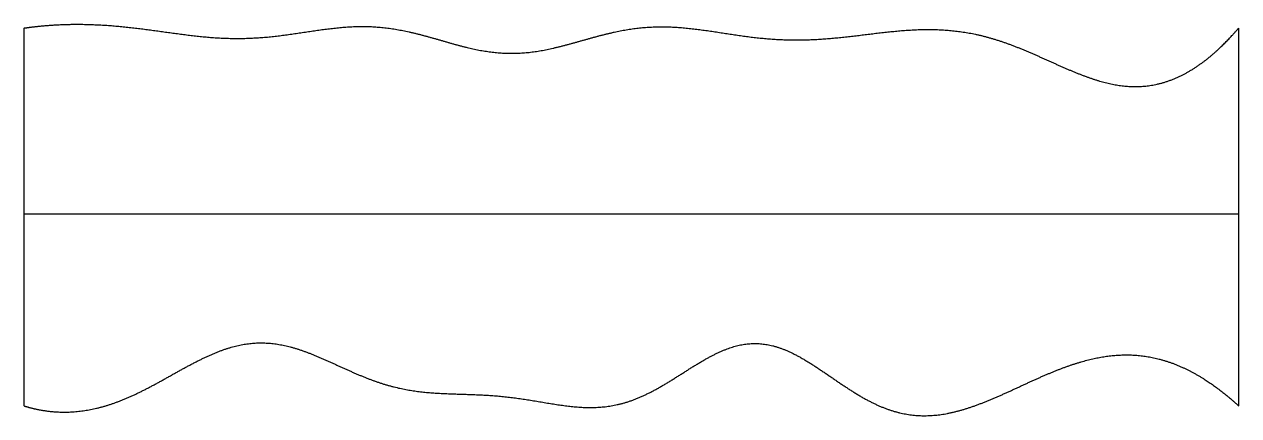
# Model space of a CAD drawing. Header units: millimetres. Extents: x 0 to 10, y -0.1 to 3.1.
import ezdxf

# ---------------------------------------------------------------- set-up
doc = ezdxf.new("R2010")
doc.units = ezdxf.units.MM
doc.layers.get('0').update_dxf_attribs({"linetype": 'CONTINUOUS'})

msp = doc.modelspace()

# ---------------------------------------------------------------- linework, layer by layer
for points in [[(0, 3.055), (0.04, 3.061), (0.121, 3.071), (0.242, 3.082), (0.404, 3.089), (0.606, 3.084), (0.807, 3.069), (1.009, 3.044), (1.21, 3.015), (1.412, 2.988), (1.614, 2.969), (1.815, 2.966), (2.017, 2.979), (2.219, 3.006), (2.421, 3.039), (2.622, 3.065), (2.824, 3.074), (3.025, 3.056), (3.226, 3.014), (3.426, 2.955), (3.626, 2.896), (3.825, 2.853), (4.025, 2.839), (4.225, 2.857), (4.424, 2.903), (4.624, 2.961), (4.825, 3.018), (5.026, 3.057), (5.227, 3.071), (5.429, 3.061), (5.631, 3.034), (5.833, 3.001), (6.034, 2.972), (6.236, 2.956), (6.437, 2.955), (6.639, 2.967), (6.841, 2.99), (7.043, 3.016), (7.246, 3.038), (7.448, 3.048), (7.65, 3.038), (7.851, 3.006), (8.051, 2.948), (8.25, 2.87), (8.447, 2.78), (8.643, 2.691), (8.838, 2.617), (9.032, 2.571), (9.226, 2.565), (9.419, 2.606), (9.613, 2.698), (9.768, 2.814), (9.884, 2.925), (9.961, 3.01), (10, 3.055)], [(0, -0.055), (0, 0.069), (0, 0.318), (0, 0.691), (0, 1.189), (0, 1.811), (0, 2.309), (0, 2.682), (0, 2.931), (0, 3.055)], [(10, -0.055), (10, 0.069), (10, 0.318), (10, 0.691), (10, 1.189), (10, 1.811), (10, 2.309), (10, 2.682), (10, 2.931), (10, 3.055)], [(0, 1.527), (0.4, 1.527), (1.2, 1.527), (2.4, 1.527), (4, 1.527), (6, 1.527), (7.6, 1.527), (8.8, 1.527), (9.6, 1.527), (10, 1.527)], [(0, -0.055), (0.041, -0.068), (0.124, -0.089), (0.247, -0.109), (0.411, -0.112), (0.614, -0.078), (0.816, -0.009), (1.016, 0.087), (1.216, 0.201), (1.415, 0.313), (1.613, 0.407), (1.811, 0.464), (2.008, 0.474), (2.206, 0.436), (2.405, 0.361), (2.604, 0.267), (2.804, 0.176), (3.005, 0.105), (3.207, 0.063), (3.41, 0.047), (3.614, 0.042), (3.818, 0.036), (4.024, 0.017), (4.229, -0.017), (4.435, -0.054), (4.639, -0.076), (4.842, -0.064), (5.044, -0.005), (5.243, 0.099), (5.44, 0.227), (5.635, 0.352), (5.829, 0.443), (6.021, 0.476), (6.213, 0.44), (6.406, 0.345), (6.6, 0.214), (6.797, 0.074), (6.996, -0.045), (7.198, -0.121), (7.402, -0.147), (7.607, -0.125), (7.813, -0.064), (8.017, 0.02), (8.219, 0.115), (8.42, 0.208), (8.619, 0.287), (8.816, 0.344), (9.013, 0.372), (9.21, 0.366), (9.406, 0.323), (9.604, 0.24), (9.762, 0.142), (9.881, 0.051), (9.96, -0.018), (10, -0.055)]]:
    msp.add_open_spline(points, degree=5)

doc.saveas('drawing.dxf')
